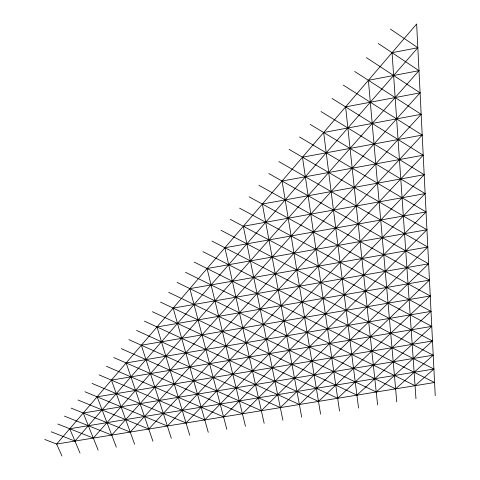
<?xml version="1.0" encoding="UTF-8"?>
<svg xmlns="http://www.w3.org/2000/svg" width="480" height="480" viewBox="0 0 480 480"><rect width="100%" height="100%" fill="white"/><g stroke="black" fill="none" stroke-linecap="round" stroke-linejoin="round"><path stroke-width="0.72" d="M390.42 29.106L417.834 47.73L74.946 441.066L51.228 431.796M378.288 43.512L418.98 70.668L93.306 438.078L57.78 424.02M366.39 57.636L420.09 92.844L111.726 435.078L64.428 416.13M354.714 71.496L421.158 114.306L130.206 432.066L71.166 408.126M343.26 85.092L422.196 135.078L148.752 429.048L78.006 400.008M332.022 98.436L423.204 155.202L167.358 426.018L84.948 391.764M320.994 111.534L424.182 174.702L186.03 422.976L91.998 383.4M310.164 124.386L425.124 193.608L204.762 419.928L99.15 374.91M299.532 137.01L426.042 211.95L223.554 416.868L106.41 366.288M289.092 149.4L426.93 229.746L242.418 413.796L113.778 357.54M278.844 161.574L427.794 247.02L261.336 410.712L121.26 348.654M268.77 173.532L428.634 263.802L280.326 407.622L128.862 339.63M258.876 185.28L429.45 280.11L299.376 404.52L136.584 330.468M249.15 196.824L430.242 295.962L318.492 401.406L144.426 321.156M239.598 208.164L431.016 311.376L337.674 398.28L152.388 311.7M230.202 219.318L431.76 326.376L356.922 395.148L160.482 302.094M220.974 230.28L432.492 340.968L376.236 391.998L168.702 292.332M211.896 241.056L433.2 355.182L395.61 388.848L177.06 282.408M202.968 251.652L433.896 369.018L415.056 385.68L185.556 272.322M417.834 47.73L392.052 52.698L415.962 398.754M418.98 70.668L368.388 80.304L396.762 401.862M420.09 92.844L345.606 106.89L377.622 404.952M421.158 114.306L323.652 132.504L358.554 408.036M422.196 135.078L302.484 157.206L339.546 411.108M423.204 155.202L282.06 181.038L320.604 414.174M424.182 174.702L262.338 204.042L301.722 417.228M425.124 193.608L243.294 226.266L282.906 420.27M426.042 211.95L224.88 247.752L264.156 423.3M426.93 229.746L207.072 268.53L245.466 426.324M427.794 247.02L189.846 288.636L226.836 429.336M428.634 263.802L173.16 308.1L208.266 432.336M429.45 280.11L157.002 326.952L189.762 435.33M430.242 295.962L141.336 345.228L171.318 438.312M431.016 311.376L126.15 362.952L152.94 441.282M431.76 326.376L111.42 380.142L134.616 444.246M432.492 340.968L97.122 396.822L116.352 447.198M433.2 355.182L83.238 413.022L98.154 450.144M433.896 369.018L69.75 428.76L80.01 453.078M44.772 439.464L56.646 444.048L434.568 382.5L194.19 262.074M61.926 456L56.646 444.048L416.646 24L435.228 395.64"/></g></svg>
